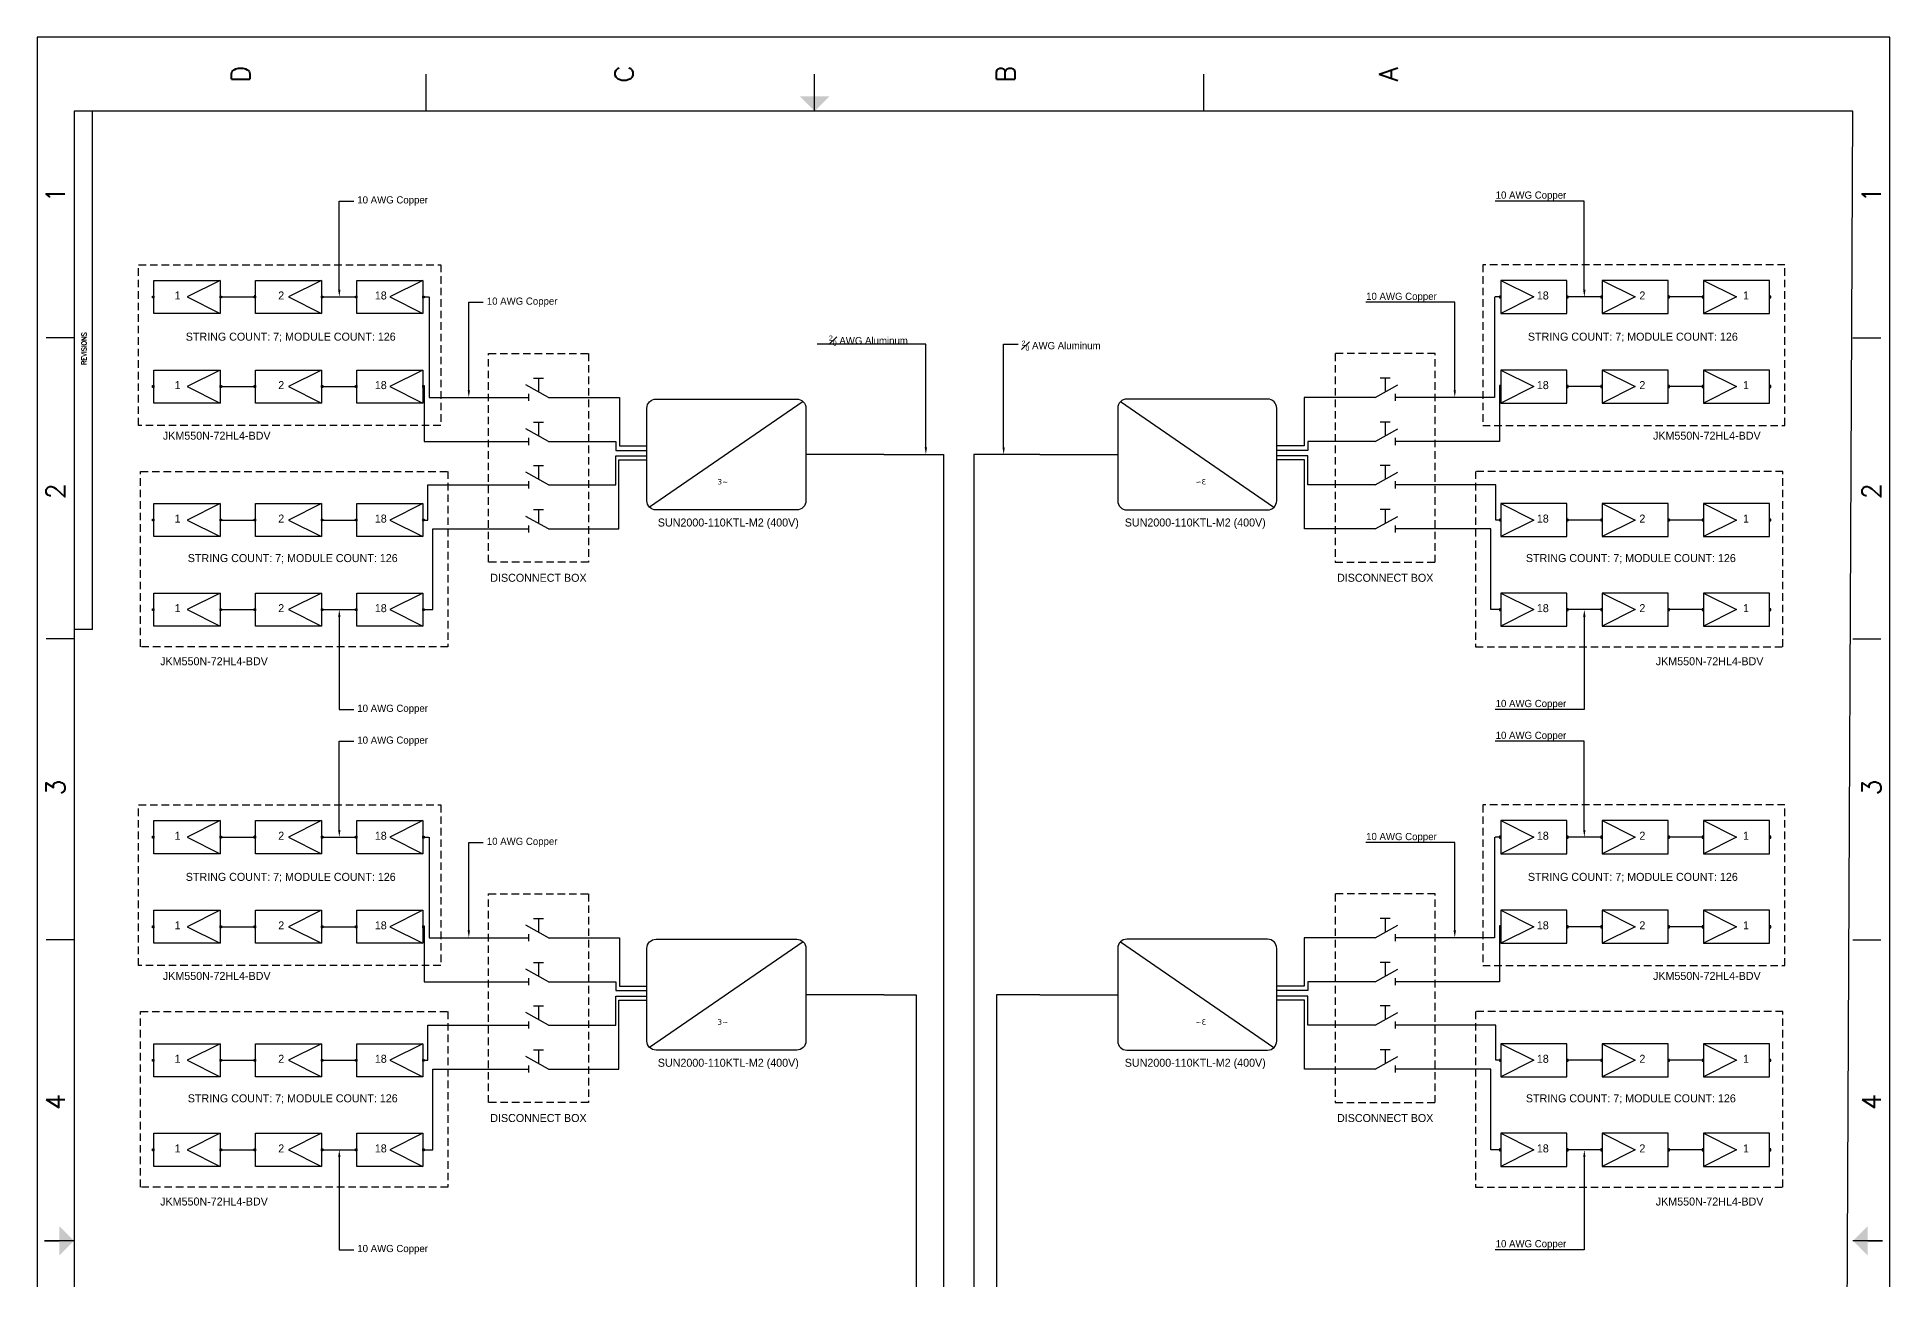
# Model space of a CAD drawing. Header units: inches. Extents: x 15.8 to 62.1, y -18.9 to 49.1.
# Drawn here: x 15.78 to 62.09, y 18.07 to 49.12 of the extents above; entities that cross this region are included whole.
import ezdxf
from ezdxf import colors
from ezdxf.entities.mleader import LeaderData, LeaderLine
from ezdxf.enums import TextEntityAlignment as Align
from ezdxf.math import Vec2, Vec3

# ---------------------------------------------------------------- set-up
doc = ezdxf.new("R2010")
doc.units = ezdxf.units.IN
doc.header["$LTSCALE"] = 1.5
doc.header["$MEASUREMENT"] = 0
doc.linetypes.add('HIDDEN2', pattern=[0.1875, 0.125, -0.0625])
for name, color, linetype in [('BLK_10AWG', 7, 'Continuous'), ('LOCBOX', 92, 'HIDDEN2'), ('SYMS', 7, 'Continuous'), ('Title Block', 7, 'Continuous'), ('Viewport', 7, 'Continuous'), ('WHT_14AWG', 7, 'Continuous')]:
    doc.layers.add(name, color=color, linetype=linetype)
doc.styles.add('Roman', font='romans')
doc.styles.add('WD_IEC', font='isocp2.shx', dxfattribs={"width": 0.9, "height": 4})

# ---------------------------------------------------------------- blocks, each defined once
blk = doc.blocks.new('ANSI_border_D')
blk.add_line((17.169, 34.319), (17.169, 47.274))
at = {"layer": 'Title Block'}
for p, q in [((62.09, 49.124), (15.781, 49.124)), ((15.781, 49.124), (15.781, -18.935)), ((16.706, 49.124), (16.012, 49.124)), ((62.09, 49.124), (61.165, 49.124)), ((62.09, -18.935), (62.09, 49.124)), ((25.497, 48.199), (25.497, 47.274)), ((35.214, 47.274), (35.214, 48.199)), ((44.93, 48.199), (44.93, 47.274)), ((61.165, 47.274), (16.706, 47.274)), ((16.706, 47.274), (16.706, -17.084)), ((60.852, -17.084), (61.165, 47.274)), ((16.706, 41.606), (16.012, 41.606)), ((61.165, 41.606), (61.859, 41.606)), ((17.169, 34.319), (16.706, 34.319)), ((16.706, 34.087), (16.012, 34.087)), ((61.165, 34.087), (61.859, 34.087)), ((16.706, 26.569), (16.012, 26.569)), ((61.165, 26.569), (61.859, 26.569)), ((16.706, 19.05), (16.012, 19.05)), ((61.859, 19.05), (61.165, 19.05))]:
    blk.add_line(p, q, dxfattribs=at)
at = {"layer": 'Title Block', "const_width": 0.037}
for points in [[(35.214, 48.014), (35.214, 48.014)], [(15.966, 19.05), (16.336, 19.05)], [(61.905, 19.05), (61.535, 19.05)]]:
    blk.add_lwpolyline(points, dxfattribs=at)
at = {"layer": 'Title Block'}
for points in [[(35.584, 47.644), (34.843, 47.644), (35.214, 47.274)], [(16.336, 18.68), (16.336, 19.42), (16.706, 19.05)], [(61.535, 18.68), (61.535, 19.42), (61.165, 19.05)]]:
    blk.add_solid(points, dxfattribs=at)
at = {"layer": 'Title Block', "style": 'Roman'}
for s, p in [('D', (20.87, 48.199)), ('C', (30.452, 48.199)), ('B', (39.99, 48.199)), ('A', (49.557, 48.199)), ('1', (16.244, 45.192)), ('1', (61.628, 45.192)), ('2', (16.244, 37.778)), ('2', (61.628, 37.778)), ('3', (16.244, 30.375)), ('3', (61.628, 30.375)), ('4', (16.244, 22.52)), ('4', (61.628, 22.52))]:
    blk.add_text(s, height=0.463, rotation=90, dxfattribs=at).set_placement(p, align=Align.MIDDLE_CENTER)
blk.add_text('REVISIONS', height=0.1203, rotation=90, dxfattribs=at).set_placement((17.016, 40.934))
blk = doc.blocks.new('PVMODULE')
at = {"color": 5}
for p, q in [((2, 1), (1, 0.5)), ((1, 0.5), (2, 0))]:
    blk.add_line(p, q, dxfattribs=at)
for points in [[(0, 1), (2, 1), (2, 0), (0, 0)], [(-0.04, 0.527), (0, 0.527), (0, 0.473), (-0.04, 0.473)], [(2, 0.527), (2.04, 0.527), (2.04, 0.473), (2, 0.473)]]:
    blk.add_lwpolyline(points, close=True, dxfattribs=at)
blk = doc.blocks.new('*U122')
at = {"layer": 'BLK_10AWG', "xscale": 0.8257813849238005, "yscale": 0.8257813849238005, "zscale": 0.8257813849238005}
blk.add_blockref('PVMODULE', (-0.845, -0.413), dxfattribs=at)
blk = doc.blocks.new('*U123')
at = {"layer": 'BLK_10AWG', "color": 0, "linetype": 'ByBlock', "lineweight": -2, "transparency": 16777216}
for p in [(0, 2.239), (2.534, 2.239), (5.068, 2.239), (0, 0), (2.534, 0), (5.068, 0)]:
    blk.add_blockref('*U122', p, dxfattribs=at)
blk = doc.blocks.new('HDS11Q65')
for p, q in [((-1.25, 4.83), (1.25, 4.83)), ((0, 4.83), (0, 1.39)), ((-7.5, 0), (-2.5, 0)), ((2.5, 0), (-3.13, 3.13)), ((-2.5, 0.88), (-2.5, -0.88)), ((2.5, 0), (7.5, 0))]:
    blk.add_line(p, q)
at = {"style": 'WD_IEC'}
for tag, p in [('INST', (-5, 10.12)), ('LOC', (-5, 7.12)), ('TAG1', (-5, 4.12)), ('RATING1', (-5, -4.16)), ('DESC1', (-5, -10.16)), ('DESC3', (-5, -16.16)), ('DESC2', (-5, -13.16))]:
    blk.add_attdef(tag, text='', height=2.5, dxfattribs=at).set_placement(p, align=Align.RIGHT)
for tag, p, height, flags in [('MFG', (2.81, 9.49), 1.5, 9), ('X2LINK', (0, 5.65), 0.32, 1), ('CAT', (2.81, 6.99), 1.5, 9), ('X4TERM01', (-7.5, 0), 0.32, 1), ('TERM01', (-7.5, 1), 2, 8), ('X8LINK', (0, 0.01), 0.32, 1), ('X1TERM02', (7.5, 0), 0.32, 1), ('ASSYCODE', (2.61, -2.75), 1, 1), ('FAMILY', (2.61, -4.25), 1, 1), ('CATDESC', (2.61, -5.75), 1, 1)]:
    blk.add_attdef(tag, p, '', height=height, dxfattribs=dict(at, flags=flags))
at = {"style": 'WD_IEC', "flags": 8}
blk.add_attdef('TERM02', text='', height=2, dxfattribs=at).set_placement((7.5, 1), align=Align.RIGHT)
at = {"lineweight": 15, "style": 'WD_IEC'}
blk.add_attdef('XREF', text='', height=2.5, dxfattribs=at).set_placement((-5, -7.16), align=Align.RIGHT)
blk = doc.blocks.new('PVINVERTER36KTL')
at = {"color": 5}
blk.add_lwpolyline([(-1.547, 1.218), (1.547, 1.218, -0.414214), (1.747, 1.018), (1.747, -1.018, -0.414214), (1.547, -1.218), (-1.547, -1.218, -0.414214), (-1.747, -1.018), (-1.747, 1.018, -0.414214)], format="xyb", close=True, dxfattribs=at)
at = {"layer": 'BLK_10AWG', "color": 5}
blk.add_line((1.688, 1.16), (-1.688, -1.16), dxfattribs=at)
at = {"layer": 'BLK_10AWG', "color": 5, "insert": (-0.198, -0.541), "char_height": 0.11697, "attachment_point": 1, "style": 'Roman'}
blk.add_mtext_dynamic_manual_height_columns('{\\fVerdana|b0|i0|c0|p34;3~}', width=0.6143, gutter_width=1, heights=[0], dxfattribs=at)
blk = doc.blocks.new('*U124')
at = {"layer": 'BLK_10AWG', "xscale": 0.8257813849238005, "yscale": 0.8257813849238005, "zscale": 0.8257813849238005}
blk.add_blockref('PVMODULE', (-0.845, -0.413), dxfattribs=at)
blk = doc.blocks.new('*U125')
at = {"layer": 'BLK_10AWG', "color": 0, "linetype": 'ByBlock', "lineweight": -2, "transparency": 16777216}
for p in [(0, 2.239), (2.534, 2.239), (5.068, 2.239), (0, 0), (2.534, 0), (5.068, 0)]:
    blk.add_blockref('*U124', p, dxfattribs=at)
blk = doc.blocks.new('*U115')
at = {"layer": 'BLK_10AWG', "xscale": 0.8257813849238005, "yscale": 0.8257813849238005, "zscale": 0.8257813849238005}
blk.add_blockref('PVMODULE', (-0.845, -0.413), dxfattribs=at)
blk = doc.blocks.new('*U117')
at = {"layer": 'BLK_10AWG', "color": 0, "linetype": 'ByBlock', "lineweight": -2, "transparency": 16777216}
for p in [(0, 2.239), (2.534, 2.239), (5.068, 2.239), (0, 0), (2.534, 0), (5.068, 0)]:
    blk.add_blockref('*U115', p, dxfattribs=at)
blk = doc.blocks.new('*U118')
at = {"layer": 'BLK_10AWG', "xscale": 0.8257813849238005, "yscale": 0.8257813849238005, "zscale": 0.8257813849238005}
blk.add_blockref('PVMODULE', (-0.845, -0.413), dxfattribs=at)
blk = doc.blocks.new('*U119')
at = {"layer": 'BLK_10AWG', "color": 0, "linetype": 'ByBlock', "lineweight": -2, "transparency": 16777216}
for p in [(0, 2.239), (2.534, 2.239), (5.068, 2.239), (0, 0), (2.534, 0), (5.068, 0)]:
    blk.add_blockref('*U118', p, dxfattribs=at)

msp = doc.modelspace()

# ---------------------------------------------------------------- linework, layer by layer
at = {"layer": 'BLK_10AWG', "color": 7}
for p, q in [((20.355, 42.631), (21.22, 42.631)), ((21.22, 42.631), (21.22, 42.672)), ((22.888, 42.631), (23.781, 42.631)), ((54.898, 42.631), (54.005, 42.631)), ((56.567, 42.631), (56.567, 42.672)), ((57.432, 42.631), (56.567, 42.631)), ((20.355, 40.393), (21.22, 40.393)), ((21.22, 40.393), (21.22, 40.423)), ((22.888, 40.393), (23.781, 40.393)), ((54.898, 40.393), (54.005, 40.393)), ((56.567, 40.393), (56.567, 40.423)), ((57.432, 40.393), (56.567, 40.393)), ((25.455, 39.02), (27.562, 39.02)), ((52.332, 39.02), (50.225, 39.02)), ((20.355, 37.058), (21.22, 37.058)), ((22.888, 37.058), (23.781, 37.058)), ((54.898, 37.058), (54.005, 37.058)), ((57.432, 37.058), (56.567, 37.058)), ((25.675, 36.836), (27.562, 36.836)), ((52.112, 36.836), (50.225, 36.836)), ((20.355, 34.819), (21.22, 34.819)), ((22.888, 34.819), (23.781, 34.819)), ((54.898, 34.819), (54.005, 34.819)), ((57.432, 34.819), (56.567, 34.819)), ((20.355, 29.134), (21.22, 29.134)), ((21.22, 29.134), (21.22, 29.175)), ((22.888, 29.134), (23.781, 29.134)), ((54.898, 29.134), (54.005, 29.134)), ((56.567, 29.134), (56.567, 29.175)), ((57.432, 29.134), (56.567, 29.134)), ((20.355, 26.895), (21.22, 26.895)), ((21.22, 26.895), (21.22, 26.925)), ((22.888, 26.895), (23.781, 26.895)), ((54.898, 26.895), (54.005, 26.895)), ((56.567, 26.895), (56.567, 26.925)), ((57.432, 26.895), (56.567, 26.895)), ((25.455, 25.522), (27.562, 25.522)), ((52.332, 25.522), (50.225, 25.522)), ((20.355, 23.56), (21.22, 23.56)), ((22.888, 23.56), (23.781, 23.56)), ((25.675, 23.339), (27.562, 23.339)), ((52.112, 23.339), (50.225, 23.339)), ((54.898, 23.56), (54.005, 23.56)), ((57.432, 23.56), (56.567, 23.56)), ((20.355, 21.322), (21.22, 21.322)), ((22.888, 21.322), (23.781, 21.322)), ((54.898, 21.322), (54.005, 21.322)), ((57.432, 21.322), (56.567, 21.322))]:
    msp.add_line(p, q, dxfattribs=at)
at = {"layer": 'BLK_10AWG'}
for p, q in [((25.455, 42.631), (25.565, 42.631)), ((25.582, 42.631), (25.582, 40.421)), ((52.204, 42.631), (52.204, 40.421)), ((52.332, 42.631), (52.222, 42.631)), ((25.455, 40.393), (25.455, 39.02)), ((25.582, 40.421), (25.582, 40.12)), ((52.204, 40.421), (52.204, 40.12)), ((52.332, 40.393), (52.332, 39.02)), ((25.582, 40.12), (27.562, 40.12)), ((29.062, 40.12), (29.947, 40.12)), ((29.947, 40.12), (30.335, 40.12)), ((30.335, 40.12), (30.335, 38.909)), ((47.84, 40.12), (47.451, 40.12)), ((47.451, 40.12), (47.451, 38.909)), ((48.725, 40.12), (47.84, 40.12)), ((52.204, 40.12), (50.225, 40.12)), ((29.062, 39.02), (30.247, 39.02)), ((30.247, 39.02), (30.247, 38.797)), ((30.335, 38.909), (31.025, 38.909)), ((47.451, 38.909), (46.762, 38.909)), ((48.725, 39.02), (47.54, 39.02)), ((47.54, 39.02), (47.54, 38.797)), ((30.243, 37.937), (30.243, 38.66)), ((30.243, 38.66), (31.025, 38.66)), ((30.247, 38.797), (31.025, 38.797)), ((30.325, 36.836), (30.325, 38.562)), ((30.325, 38.562), (31.025, 38.562)), ((47.54, 38.797), (46.762, 38.797)), ((47.544, 38.66), (46.762, 38.66)), ((47.462, 38.562), (46.762, 38.562)), ((47.462, 36.836), (47.462, 38.562)), ((47.544, 37.937), (47.544, 38.66)), ((25.545, 37.743), (25.545, 37.937)), ((25.545, 37.937), (27.562, 37.937)), ((25.545, 37.058), (25.545, 37.743)), ((29.062, 37.937), (30.243, 37.937)), ((48.725, 37.937), (47.544, 37.937)), ((52.242, 37.937), (50.225, 37.937)), ((52.242, 37.743), (52.242, 37.937)), ((52.242, 37.058), (52.242, 37.743)), ((25.455, 37.058), (25.545, 37.058)), ((52.332, 37.058), (52.242, 37.058)), ((25.675, 36.673), (25.675, 36.836)), ((25.675, 34.819), (25.675, 36.673)), ((29.062, 36.836), (30.325, 36.836)), ((48.725, 36.836), (47.462, 36.836)), ((52.112, 36.673), (52.112, 36.836)), ((52.112, 34.819), (52.112, 36.673)), ((25.455, 34.819), (25.675, 34.819)), ((52.332, 34.819), (52.112, 34.819)), ((25.455, 29.134), (25.565, 29.134)), ((25.582, 29.134), (25.582, 26.923)), ((52.204, 29.134), (52.204, 26.923)), ((52.332, 29.134), (52.222, 29.134)), ((25.455, 26.895), (25.455, 25.522)), ((25.582, 26.923), (25.582, 26.623)), ((52.204, 26.923), (52.204, 26.623)), ((52.332, 26.895), (52.332, 25.522)), ((25.582, 26.623), (27.562, 26.623)), ((29.062, 26.623), (29.947, 26.623)), ((29.947, 26.623), (30.335, 26.623)), ((30.335, 26.623), (30.335, 25.412)), ((47.84, 26.623), (47.451, 26.623)), ((47.451, 26.623), (47.451, 25.412)), ((48.725, 26.623), (47.84, 26.623)), ((52.204, 26.623), (50.225, 26.623)), ((29.062, 25.522), (30.247, 25.522)), ((30.247, 25.522), (30.247, 25.3)), ((48.725, 25.522), (47.54, 25.522)), ((47.54, 25.522), (47.54, 25.3)), ((30.243, 24.44), (30.243, 25.162)), ((30.243, 25.162), (31.025, 25.162)), ((30.247, 25.3), (31.025, 25.3)), ((30.325, 23.339), (30.325, 25.064)), ((30.325, 25.064), (31.025, 25.064)), ((30.335, 25.412), (31.025, 25.412)), ((47.451, 25.412), (46.762, 25.412)), ((47.54, 25.3), (46.762, 25.3)), ((47.544, 25.162), (46.762, 25.162)), ((47.462, 25.064), (46.762, 25.064)), ((47.462, 23.339), (47.462, 25.064)), ((47.544, 24.44), (47.544, 25.162)), ((25.545, 24.245), (25.545, 24.44)), ((25.545, 24.44), (27.562, 24.44)), ((25.545, 23.56), (25.545, 24.245)), ((29.062, 24.44), (30.243, 24.44)), ((48.725, 24.44), (47.544, 24.44)), ((52.242, 24.44), (50.225, 24.44)), ((52.242, 24.245), (52.242, 24.44)), ((52.242, 23.56), (52.242, 24.245)), ((25.455, 23.56), (25.545, 23.56)), ((25.675, 23.175), (25.675, 23.339)), ((25.675, 21.322), (25.675, 23.175)), ((29.062, 23.339), (30.325, 23.339)), ((48.725, 23.339), (47.462, 23.339)), ((52.112, 23.175), (52.112, 23.339)), ((52.112, 21.322), (52.112, 23.175)), ((52.332, 23.56), (52.242, 23.56)), ((25.455, 21.322), (25.675, 21.322)), ((52.332, 21.322), (52.112, 21.322))]:
    msp.add_line(p, q, dxfattribs=at)
at = {"layer": 'LOCBOX', "color": 7}
for points in [[(18.32, 43.437), (25.872, 43.437), (25.872, 39.423), (18.32, 39.423)], [(59.467, 43.437), (51.915, 43.437), (51.915, 39.423), (59.467, 39.423)], [(27.064, 41.216), (29.56, 41.216), (29.56, 36.002), (27.064, 36.002)], [(50.723, 41.216), (48.226, 41.216), (48.226, 36.002), (50.723, 36.002)], [(18.37, 38.274), (26.05, 38.274), (26.05, 33.891), (18.37, 33.891)], [(59.417, 38.274), (51.736, 38.274), (51.736, 33.891), (59.417, 33.891)], [(18.32, 29.939), (25.872, 29.939), (25.872, 25.925), (18.32, 25.925)], [(59.467, 29.939), (51.915, 29.939), (51.915, 25.925), (59.467, 25.925)], [(27.064, 27.718), (29.56, 27.718), (29.56, 22.504), (27.064, 22.504)], [(50.723, 27.718), (48.226, 27.718), (48.226, 22.504), (50.723, 22.504)], [(18.37, 24.776), (26.05, 24.776), (26.05, 20.393), (18.37, 20.393)], [(59.417, 24.776), (51.736, 24.776), (51.736, 20.393), (59.417, 20.393)]]:
    msp.add_lwpolyline(points, close=True, dxfattribs=at)
at = {"layer": 'WHT_14AWG'}
for p, q in [((36.947, 38.696), (34.998, 38.696)), ((36.947, 38.696), (38.433, 38.696)), ((38.433, 38.696), (38.433, -6.833)), ((40.84, 38.696), (39.191, 38.696)), ((39.191, 38.696), (39.191, -6.833)), ((40.84, 38.696), (42.789, 38.696)), ((36.944, 25.198), (34.995, 25.198)), ((36.944, 25.198), (37.754, 25.198)), ((37.754, 25.198), (37.754, -6.833)), ((40.843, 25.198), (39.759, 25.198)), ((39.759, 25.198), (39.759, -6.833)), ((40.843, 25.198), (42.792, 25.198))]:
    msp.add_line(p, q, dxfattribs=at)

# ---------------------------------------------------------------- block references
at = {"layer": 'BLK_10AWG', "yscale": 0.8257813849238005, "zscale": 0.8257813849238005}
for p, xscale in [((18.703, 42.218), 0.8257813849238005), ((21.237, 42.218), 0.8257813849238005), ((23.771, 42.218), 0.8257813849238005), ((54.016, 42.218), -0.8257813849238005), ((56.55, 42.218), -0.8257813849238005), ((59.084, 42.218), -0.8257813849238005), ((18.703, 39.98), 0.8257813849238005), ((21.237, 39.98), 0.8257813849238005), ((23.771, 39.98), 0.8257813849238005), ((54.016, 39.98), -0.8257813849238005), ((56.55, 39.98), -0.8257813849238005), ((59.084, 39.98), -0.8257813849238005), ((18.703, 28.721), 0.8257813849238005), ((21.237, 28.721), 0.8257813849238005), ((23.771, 28.721), 0.8257813849238005), ((54.016, 28.721), -0.8257813849238005), ((56.55, 28.721), -0.8257813849238005), ((59.084, 28.721), -0.8257813849238005), ((18.703, 26.482), 0.8257813849238005), ((21.237, 26.482), 0.8257813849238005), ((23.771, 26.482), 0.8257813849238005), ((54.016, 26.482), -0.8257813849238005), ((56.55, 26.482), -0.8257813849238005), ((59.084, 26.482), -0.8257813849238005)]:
    msp.add_blockref('PVMODULE', p, dxfattribs=dict(at, xscale=xscale))
at = {"layer": 'BLK_10AWG', "color": 7, "yscale": 1.137238908983889, "zscale": 1.137238908983889}
for p, xscale in [((33.011, 38.696), 1.137238908983889), ((44.776, 38.696), -1.137238908983889), ((33.011, 25.198), 1.137238908983889), ((44.776, 25.198), -1.137238908983889)]:
    msp.add_blockref('PVINVERTER36KTL', p, dxfattribs=dict(at, xscale=xscale))
at = {"layer": 'BLK_10AWG', "color": 7}
for name, p in [('*U123', (19.548, 34.819)), ('*U125', (19.548, 21.322))]:
    msp.add_blockref(name, p, dxfattribs=at)
at = {"layer": 'BLK_10AWG', "color": 7, "xscale": -1}
for name, p in [('*U117', (58.239, 34.819)), ('*U119', (58.239, 21.322))]:
    msp.add_blockref(name, p, dxfattribs=at)
at = {"layer": 'SYMS', "color": 7, "yscale": 0.1, "zscale": 0.1}
for p, xscale in [((28.312, 40.12), 0.1), ((49.475, 40.12), -0.1), ((28.312, 39.02), 0.1), ((49.475, 39.02), -0.1), ((28.312, 37.937), 0.1), ((49.475, 37.937), -0.1), ((28.312, 36.836), 0.1), ((49.475, 36.836), -0.1), ((28.312, 26.623), 0.1), ((49.475, 26.623), -0.1), ((28.312, 25.522), 0.1), ((49.475, 25.522), -0.1), ((28.312, 24.44), 0.1), ((49.475, 24.44), -0.1), ((28.312, 23.339), 0.1), ((49.475, 23.339), -0.1)]:
    msp.add_blockref('HDS11Q65', p, dxfattribs=dict(at, xscale=xscale))
at = {"layer": 'Viewport'}
msp.add_blockref('ANSI_border_D', (0, 0), dxfattribs=at)

# ---------------------------------------------------------------- texts
at = {"layer": 'BLK_10AWG', "color": 1, "char_height": 0.2}
for s, insert, attachment_point in [('1', (19.22, 42.768), 1), ('2', (21.809, 42.768), 1), ('18', (24.223, 42.768), 1), ('18', (53.563, 42.768), 3), ('2', (55.977, 42.768), 3), ('1', (58.567, 42.768), 3), ('1', (19.22, 40.529), 1), ('2', (21.809, 40.529), 1), ('18', (24.223, 40.529), 1), ('18', (53.563, 40.529), 3), ('2', (55.977, 40.529), 3), ('1', (58.567, 40.529), 3), ('1', (19.22, 37.194), 1), ('2', (21.809, 37.194), 1), ('18', (24.223, 37.194), 1), ('18', (53.563, 37.194), 3), ('2', (55.977, 37.194), 3), ('1', (58.567, 37.194), 3), ('1', (19.22, 34.956), 1), ('2', (21.809, 34.956), 1), ('18', (24.223, 34.956), 1), ('18', (53.563, 34.956), 3), ('2', (55.977, 34.956), 3), ('1', (58.567, 34.956), 3), ('1', (19.22, 29.27), 1), ('2', (21.809, 29.27), 1), ('18', (24.223, 29.27), 1), ('18', (53.563, 29.27), 3), ('2', (55.977, 29.27), 3), ('1', (58.567, 29.27), 3), ('1', (19.22, 27.031), 1), ('2', (21.809, 27.031), 1), ('18', (24.223, 27.031), 1), ('18', (53.563, 27.031), 3), ('2', (55.977, 27.031), 3), ('1', (58.567, 27.031), 3), ('1', (19.22, 23.697), 1), ('2', (21.809, 23.697), 1), ('18', (24.223, 23.697), 1), ('18', (53.563, 23.697), 3), ('2', (55.977, 23.697), 3), ('1', (58.567, 23.697), 3), ('1', (19.22, 21.458), 1), ('2', (21.809, 21.458), 1), ('18', (24.223, 21.458), 1), ('18', (53.563, 21.458), 3), ('2', (55.977, 21.458), 3), ('1', (58.567, 21.458), 3)]:
    msp.add_mtext_dynamic_manual_height_columns(s, width=0.48674, gutter_width=1, heights=[0], dxfattribs=dict(at, insert=insert, attachment_point=attachment_point))
at = {"layer": 'LOCBOX', "color": 1}
for s, p in [('STRING COUNT: 7; MODULE COUNT: 126', (22.121, 41.479)), ('STRING COUNT: 7; MODULE COUNT: 126', (55.665, 41.479)), ('JKM550N-72HL4-BDV', (20.272, 39.005)), ('JKM550N-72HL4-BDV', (57.514, 39.005)), ('SUN2000-110KTL-M2 (400V)', (33.058, 36.836)), ('SUN2000-110KTL-M2 (400V)', (44.728, 36.836)), ('STRING COUNT: 7; MODULE COUNT: 126', (22.171, 35.947)), ('STRING COUNT: 7; MODULE COUNT: 126', (55.615, 35.947)), ('DISCONNECT BOX', (28.312, 35.455)), ('DISCONNECT BOX', (49.475, 35.455)), ('JKM550N-72HL4-BDV', (20.204, 33.369)), ('JKM550N-72HL4-BDV', (57.583, 33.369)), ('STRING COUNT: 7; MODULE COUNT: 126', (22.121, 27.982)), ('STRING COUNT: 7; MODULE COUNT: 126', (55.665, 27.982)), ('JKM550N-72HL4-BDV', (20.272, 25.507)), ('JKM550N-72HL4-BDV', (57.514, 25.507)), ('SUN2000-110KTL-M2 (400V)', (33.058, 23.338)), ('SUN2000-110KTL-M2 (400V)', (44.728, 23.338)), ('STRING COUNT: 7; MODULE COUNT: 126', (22.171, 22.449)), ('STRING COUNT: 7; MODULE COUNT: 126', (55.615, 22.449)), ('DISCONNECT BOX', (28.312, 21.957)), ('DISCONNECT BOX', (49.475, 21.957)), ('JKM550N-72HL4-BDV', (20.204, 19.871)), ('JKM550N-72HL4-BDV', (57.583, 19.871))]:
    msp.add_text(s, height=0.2, dxfattribs=at).set_placement(p, align=Align.BOTTOM_CENTER)

# ---------------------------------------------------------------- leaders
at = {"color": 1}
ml = msp.add_multileader_mtext('Standard', dxfattribs=at)
ml.set_content('10 AWG Copper', color=1)
ml.set_leader_properties()
ml.build(insert=Vec2(0, 0))
ml.multileader.update_dxf_attribs({"text_right_attachment_type": 6, "dogleg_length": 0.36, "arrow_head_size": 0.18})
ctx = ml.context
ctx.base_point, ctx.char_height, ctx.arrow_head_size, ctx.landing_gap_size, ctx.plane_origin = Vec3(23.695, 45.027), 0.18, 0.18, 0.09, Vec3(23.335, 42.631)
ctx.right_attachment = 6
notes = []
notes.append((ctx, [(0, (1, 1, 0), (23.335, 45.027), (1, 0), 0.36, [(0, [(23.335, 42.631)], 0, [])])]))
ctx.mtext.insert, ctx.mtext.flow_direction = Vec3(23.785, 45.147), 5
ml = msp.add_multileader_mtext('Standard', dxfattribs=at)
ml.set_content('10 AWG Copper', color=1)
ml.set_leader_properties()
ml.build(insert=Vec2(0, 0))
ml.multileader.update_dxf_attribs({"text_right_attachment_type": 6, "dogleg_length": 0.36, "arrow_head_size": 0.18})
ctx = ml.context
ctx.base_point, ctx.char_height, ctx.arrow_head_size, ctx.landing_gap_size, ctx.plane_origin = Vec3(51.662, 45.147), 0.18, 0.18, 0.09, Vec3(54.452, 42.631)
ctx.right_attachment, ctx.text_align_type = 6, 2
notes.append((ctx, [(0, (1, 1, 0), (54.452, 45.027), (-1, 0), 0.36, [(0, [(54.452, 42.631)], 0, [])])]))
ctx.mtext.insert, ctx.mtext.alignment, ctx.mtext.flow_direction = Vec3(54.002, 45.267), 3, 5
ml = msp.add_multileader_mtext('Standard', dxfattribs=at)
ml.set_content('10 AWG Copper', color=1)
ml.set_leader_properties()
ml.build(insert=Vec2(0, 0))
ml.multileader.update_dxf_attribs({"text_right_attachment_type": 6, "dogleg_length": 0.36, "arrow_head_size": 0.18})
ctx = ml.context
ctx.base_point, ctx.char_height, ctx.arrow_head_size, ctx.landing_gap_size, ctx.plane_origin = Vec3(26.932, 42.497), 0.18, 0.18, 0.09, Vec3(26.572, 40.12)
ctx.right_attachment = 6
notes.append((ctx, [(0, (1, 1, 0), (26.572, 42.497), (1, 0), 0.36, [(0, [(26.572, 40.12)], 0, [])])]))
ctx.mtext.insert, ctx.mtext.flow_direction = Vec3(27.022, 42.617), 5
ml = msp.add_multileader_mtext('Standard', dxfattribs=at)
ml.set_content('10 AWG Copper', color=1)
ml.set_leader_properties()
ml.build(insert=Vec2(0, 0))
ml.multileader.update_dxf_attribs({"text_right_attachment_type": 6, "dogleg_length": 0.36, "arrow_head_size": 0.18})
ctx = ml.context
ctx.base_point, ctx.char_height, ctx.arrow_head_size, ctx.landing_gap_size, ctx.plane_origin = Vec3(48.424, 42.617), 0.18, 0.18, 0.09, Vec3(51.214, 40.12)
ctx.right_attachment, ctx.text_align_type = 6, 2
notes.append((ctx, [(0, (1, 1, 0), (51.214, 42.497), (-1, 0), 0.36, [(0, [(51.214, 40.12)], 0, [])])]))
ctx.mtext.insert, ctx.mtext.alignment, ctx.mtext.flow_direction = Vec3(50.764, 42.737), 3, 5
ml = msp.add_multileader_mtext('Standard', dxfattribs=at)
ml.set_content('\\A1;{\\H0.7x;\\S2#0;} AWG Aluminum', color=1)
ml.set_leader_properties()
ml.build(insert=Vec2(0, 0))
ml.multileader.update_dxf_attribs({"text_right_attachment_type": 6, "dogleg_length": 0.36, "arrow_head_size": 0.18})
ctx = ml.context
ctx.base_point, ctx.char_height, ctx.arrow_head_size, ctx.landing_gap_size, ctx.plane_origin = Vec3(35.094, 41.577), 0.18, 0.18, 0.09, Vec3(37.995, 38.696)
ctx.right_attachment, ctx.text_align_type = 6, 2
notes.append((ctx, [(0, (1, 1, 0), (37.995, 41.451), (-1, 0), 0.36, [(0, [(37.995, 38.696)], 0, [])])]))
ctx.mtext.insert, ctx.mtext.alignment, ctx.mtext.flow_direction = Vec3(37.545, 41.667), 3, 5
ml = msp.add_multileader_mtext('Standard', dxfattribs=at)
ml.set_content('\\A1;{\\H0.7x;\\S2#0;} AWG Aluminum', color=1)
ml.set_leader_properties()
ml.build(insert=Vec2(0, 0))
ml.multileader.update_dxf_attribs({"text_right_attachment_type": 6, "dogleg_length": 0.36, "arrow_head_size": 0.18})
ctx = ml.context
ctx.base_point, ctx.char_height, ctx.arrow_head_size, ctx.landing_gap_size, ctx.plane_origin = Vec3(40.299, 41.451), 0.18, 0.18, 0.09, Vec3(39.939, 38.696)
ctx.right_attachment = 6
notes.append((ctx, [(0, (1, 1, 0), (39.939, 41.451), (1, 0), 0.36, [(0, [(39.939, 38.696)], 0, [])])]))
ctx.mtext.insert, ctx.mtext.flow_direction = Vec3(40.389, 41.541), 5
ml = msp.add_multileader_mtext('Standard', dxfattribs=at)
ml.set_content('10 AWG Copper', color=1)
ml.set_leader_properties()
ml.build(insert=Vec2(0, 0))
ml.multileader.update_dxf_attribs({"text_right_attachment_type": 6, "dogleg_length": 0.36, "arrow_head_size": 0.18})
ctx = ml.context
ctx.base_point, ctx.char_height, ctx.arrow_head_size, ctx.landing_gap_size, ctx.plane_origin = Vec3(23.695, 32.324), 0.18, 0.18, 0.09, Vec3(23.335, 34.819)
ctx.right_attachment = 6
notes.append((ctx, [(0, (1, 1, 0), (23.335, 32.324), (1, 0), 0.36, [(0, [(23.335, 34.819)], 0, [])])]))
ctx.mtext.insert, ctx.mtext.flow_direction = Vec3(23.785, 32.444), 5
ml = msp.add_multileader_mtext('Standard', dxfattribs=at)
ml.set_content('10 AWG Copper', color=1)
ml.set_leader_properties()
ml.build(insert=Vec2(0, 0))
ml.multileader.update_dxf_attribs({"text_right_attachment_type": 6, "dogleg_length": 0.36, "arrow_head_size": 0.18})
ctx = ml.context
ctx.base_point, ctx.char_height, ctx.arrow_head_size, ctx.landing_gap_size, ctx.plane_origin = Vec3(51.662, 32.444), 0.18, 0.18, 0.09, Vec3(54.452, 34.819)
ctx.right_attachment, ctx.text_align_type = 6, 2
notes.append((ctx, [(0, (1, 1, 0), (54.452, 32.324), (-1, 0), 0.36, [(0, [(54.452, 34.819)], 0, [])])]))
ctx.mtext.insert, ctx.mtext.alignment, ctx.mtext.flow_direction = Vec3(54.002, 32.564), 3, 5
ml = msp.add_multileader_mtext('Standard', dxfattribs=at)
ml.set_content('10 AWG Copper', color=1)
ml.set_leader_properties()
ml.build(insert=Vec2(0, 0))
ml.multileader.update_dxf_attribs({"text_right_attachment_type": 6, "dogleg_length": 0.36, "arrow_head_size": 0.18})
ctx = ml.context
ctx.base_point, ctx.char_height, ctx.arrow_head_size, ctx.landing_gap_size, ctx.plane_origin = Vec3(23.695, 31.529), 0.18, 0.18, 0.09, Vec3(23.335, 29.134)
ctx.right_attachment = 6
notes.append((ctx, [(0, (1, 1, 0), (23.335, 31.529), (1, 0), 0.36, [(0, [(23.335, 29.134)], 0, [])])]))
ctx.mtext.insert, ctx.mtext.flow_direction = Vec3(23.785, 31.649), 5
ml = msp.add_multileader_mtext('Standard', dxfattribs=at)
ml.set_content('10 AWG Copper', color=1)
ml.set_leader_properties()
ml.build(insert=Vec2(0, 0))
ml.multileader.update_dxf_attribs({"text_right_attachment_type": 6, "dogleg_length": 0.36, "arrow_head_size": 0.18})
ctx = ml.context
ctx.base_point, ctx.char_height, ctx.arrow_head_size, ctx.landing_gap_size, ctx.plane_origin = Vec3(51.662, 31.649), 0.18, 0.18, 0.09, Vec3(54.452, 29.134)
ctx.right_attachment, ctx.text_align_type = 6, 2
notes.append((ctx, [(0, (1, 1, 0), (54.452, 31.529), (-1, 0), 0.36, [(0, [(54.452, 29.134)], 0, [])])]))
ctx.mtext.insert, ctx.mtext.alignment, ctx.mtext.flow_direction = Vec3(54.002, 31.769), 3, 5
ml = msp.add_multileader_mtext('Standard', dxfattribs=at)
ml.set_content('10 AWG Copper', color=1)
ml.set_leader_properties()
ml.build(insert=Vec2(0, 0))
ml.multileader.update_dxf_attribs({"text_right_attachment_type": 6, "dogleg_length": 0.36, "arrow_head_size": 0.18})
ctx = ml.context
ctx.base_point, ctx.char_height, ctx.arrow_head_size, ctx.landing_gap_size, ctx.plane_origin = Vec3(48.424, 29.12), 0.18, 0.18, 0.09, Vec3(51.214, 26.623)
ctx.right_attachment, ctx.text_align_type = 6, 2
notes.append((ctx, [(0, (1, 1, 0), (51.214, 29), (-1, 0), 0.36, [(0, [(51.214, 26.623)], 0, [])])]))
ctx.mtext.insert, ctx.mtext.alignment, ctx.mtext.flow_direction = Vec3(50.764, 29.24), 3, 5
ml = msp.add_multileader_mtext('Standard', dxfattribs=at)
ml.set_content('10 AWG Copper', color=1)
ml.set_leader_properties()
ml.build(insert=Vec2(0, 0))
ml.multileader.update_dxf_attribs({"text_right_attachment_type": 6, "dogleg_length": 0.36, "arrow_head_size": 0.18})
ctx = ml.context
ctx.base_point, ctx.char_height, ctx.arrow_head_size, ctx.landing_gap_size, ctx.plane_origin = Vec3(26.932, 29), 0.18, 0.18, 0.09, Vec3(26.572, 26.623)
ctx.right_attachment = 6
notes.append((ctx, [(0, (1, 1, 0), (26.572, 29), (1, 0), 0.36, [(0, [(26.572, 26.623)], 0, [])])]))
ctx.mtext.insert, ctx.mtext.flow_direction = Vec3(27.022, 29.12), 5
ml = msp.add_multileader_mtext('Standard', dxfattribs=at)
ml.set_content('10 AWG Copper', color=1)
ml.set_leader_properties()
ml.build(insert=Vec2(0, 0))
ml.multileader.update_dxf_attribs({"text_right_attachment_type": 6, "dogleg_length": 0.36, "arrow_head_size": 0.18})
ctx = ml.context
ctx.base_point, ctx.char_height, ctx.arrow_head_size, ctx.landing_gap_size, ctx.plane_origin = Vec3(23.695, 18.827), 0.18, 0.18, 0.09, Vec3(23.335, 21.322)
ctx.right_attachment = 6
notes.append((ctx, [(0, (1, 1, 0), (23.335, 18.827), (1, 0), 0.36, [(0, [(23.335, 21.322)], 0, [])])]))
ctx.mtext.insert, ctx.mtext.flow_direction = Vec3(23.785, 18.947), 5
ml = msp.add_multileader_mtext('Standard', dxfattribs=at)
ml.set_content('10 AWG Copper', color=1)
ml.set_leader_properties()
ml.build(insert=Vec2(0, 0))
ml.multileader.update_dxf_attribs({"text_right_attachment_type": 6, "dogleg_length": 0.36, "arrow_head_size": 0.18})
ctx = ml.context
ctx.base_point, ctx.char_height, ctx.arrow_head_size, ctx.landing_gap_size, ctx.plane_origin = Vec3(51.662, 18.947), 0.18, 0.18, 0.09, Vec3(54.452, 21.322)
ctx.right_attachment, ctx.text_align_type = 6, 2
notes.append((ctx, [(0, (1, 1, 0), (54.452, 18.827), (-1, 0), 0.36, [(0, [(54.452, 21.322)], 0, [])])]))
ctx.mtext.insert, ctx.mtext.alignment, ctx.mtext.flow_direction = Vec3(54.002, 19.067), 3, 5
for ctx, leaders in notes:
    for number, flags, end, landing, length, lines in leaders:
        leader = LeaderData()
        leader.index, (leader.has_last_leader_line, leader.has_dogleg_vector, leader.attachment_direction) = number, flags
        leader.last_leader_point, leader.dogleg_vector, leader.dogleg_length = Vec3(end), Vec3(landing), length
        for number, points, colour, breaks in lines:
            line = LeaderLine()
            line.index, line.vertices, line.color, line.breaks = number, Vec3.list(points), colors.encode_raw_color(colour), breaks
            leader.lines.append(line)
        ctx.leaders.append(leader)

doc.saveas('drawing.dxf')
